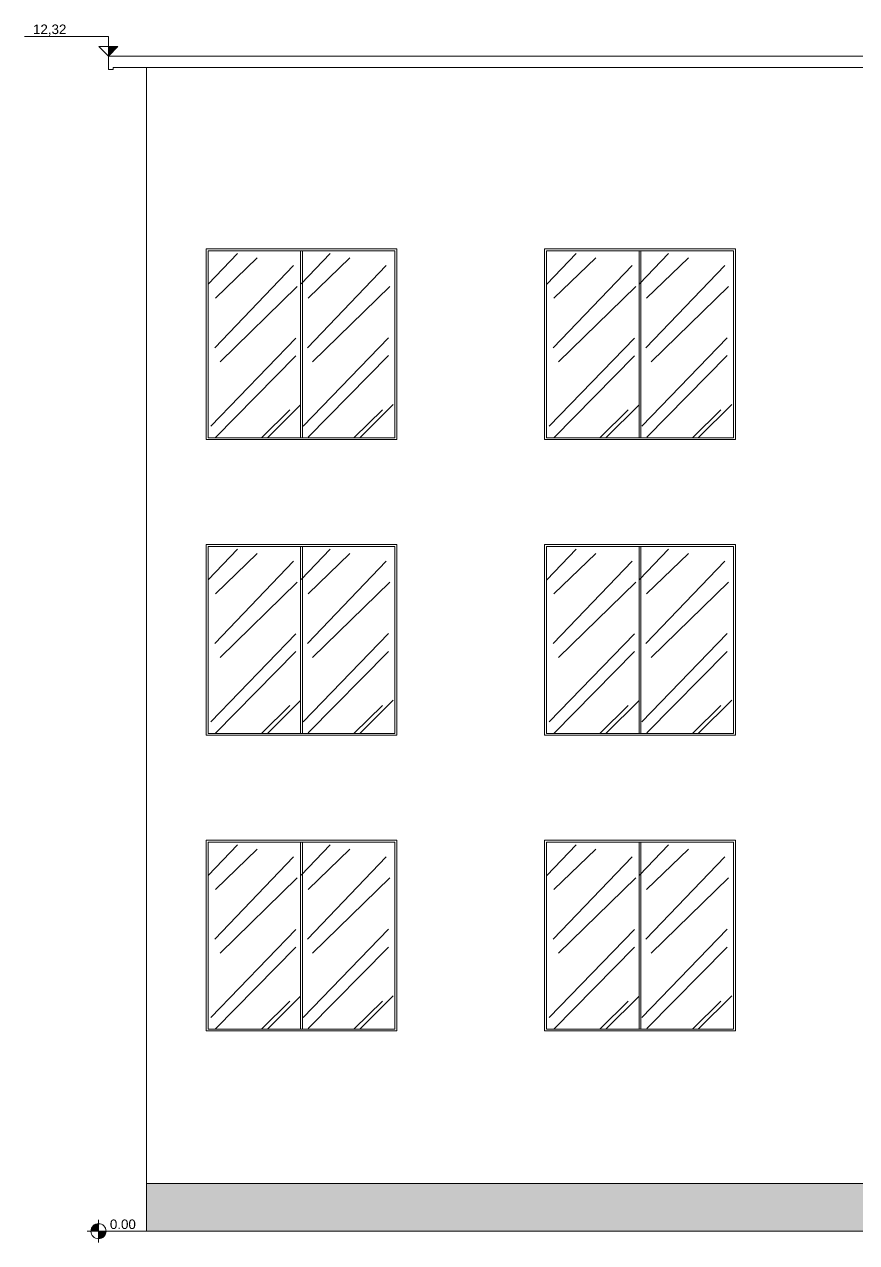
# Model space of a CAD drawing. Extents: x 0 to 11638, y -6007 to 0.
# Drawn here: x 11561.99 to 11570.72, y -5587.57 to -5574.79 of the extents above; entities that cross this region are included whole.
import ezdxf

# ---------------------------------------------------------------- set-up
doc = ezdxf.new("R2010")
doc.units = 0
doc.layers.get('0').update_dxf_attribs({"linetype": 'CONTINUOUS'})
doc.layers.add('ARQ - Cotas', color=1, linetype='CONTINUOUS')
doc.styles.add('ARIAL', font='arial.ttf')

msp = doc.modelspace()

# ---------------------------------------------------------------- hatches: boundary and pattern name
at = {"lineweight": 5}
h = msp.add_hatch(dxfattribs=at)
h.set_pattern_fill('GRAVEL', color=0, scale=0.065)
h.set_pattern_definition([(228.0127875, (8886.21192, -7591.636), (-13.208000001, -14.858999999), [0.2221189, -21.9898144]), (184.969741, (8886.06333, -7591.801106), (19.8119999922, 1.651000094), [0.3811631, -37.7351318]), (132.510447, (8885.6836, -7591.83413), (16.510000007, -18.1609999937), [0.268763, -26.6075698]), (267.273689, (8885.03971, -7592.246876), (1.6510000035, 33.0199999998), [0.3471029, -34.3631843]), (292.8336542, (8885.0232, -7592.593586), (-8.2550000007, 19.8119999997), [0.3403619, -33.695875]), (357.273689, (8885.15528, -7592.907276), (-33.0199999998, 1.6510000035), [0.3471029, -34.3631843]), (37.6942405, (8885.50199, -7592.923786), (-21.462999999, -16.5100000012), [0.4590259, -45.44352495]), (72.2553284, (8885.86521, -7592.643116), (11.5570000031, 36.321999999), [0.4333677, -42.9034168]), (121.4295656, (8885.99729, -7592.230366), (-13.2080000019, 21.4629999988), [0.34827845, -34.4796047]), (175.2363583, (8885.81568, -7591.93319), (18.161, -1.651000003), [0.3976136, -19.483059]), (222.3974378, (8885.41944, -7591.900166), (-19.8119999994, -18.1610000007), [0.51420065, -50.9059021]), (138.814075, (8886.6742, -7592.26339), (-11.556999999, 9.906000001), [0.17550295, -17.3748678]), (171.4692344, (8886.54212, -7592.147816), (21.4630000006, -3.3019999963), [0.3338933, -33.05551535]), (225, (8886.2119, -7592.0983), (-2e-16, -1.651), [0.2334861, -2.1013805]), (203.1985905, (8886.09635, -7591.90017), (8.255, 3.302), [0.12573686, -12.4479045]), (291.80141, (8885.98078, -7591.9497), (-1.651, 4.953), [0.17781765, -8.71308944]), (30.963757, (8886.04682, -7592.1148), (4.953, 3.302), [0.2888078, -9.3380938]), (161.565051, (8886.29447, -7591.9662), (3.302, -1.651), [0.20883664, -5.0120838]), (16.3895403, (8885.0232, -7591.9497), (16.51, 4.953), [0.2925572, -28.9632373]), (70.346176, (8885.30387, -7591.86715), (-6.6040000006, -18.1609999998), [0.2454393, -24.2984402]), (293.1985905, (8886.29447, -7591.636), (-3.302, 8.255), [0.2514721, -12.3221693]), (343.6104597, (8886.39353, -7591.86715), (-16.5100000003, 4.9529999988), [0.2925572, -28.9632373]), (339.443955, (8885.0232, -7592.97332), (-8.255, 3.302), [0.2821229, -13.8240273]), (294.7751406, (8885.28736, -7593.07238), (-8.25500001, 18.1609999955), [0.2363869, -23.4023357]), (66.8014095, (8886.31098, -7593.287), (3.302, 8.255), [0.2514721, -12.3221693]), (17.3540246, (8886.41004, -7593.05587), (-21.4629999996, -6.6040000014), [0.2767588, -27.3990444]), (69.443955, (8885.50199, -7593.287), (-3.302, -8.255), [0.1410614, -13.96508874]), (101.309932, (8886.21192, -7593.287), (-1.651, 6.604), [0.0841845, -8.3342967]), (165.963757, (8886.1954, -7593.20446), (4.953, -1.651), [0.3403619, -6.4668855]), (186.009006, (8885.86521, -7593.12191), (16.51, 1.6510000009), [0.31542355, -31.2268872]), (303.690068, (8886.0468, -7592.2634), (-1.651, 3.302), [0.2381105, -5.7146546]), (353.1572266, (8886.1789, -7592.461506), (28.0670000002, -3.3019999985), [0.4157119, -41.1554059]), (60.945396, (8886.59165, -7592.51104), (-6.604, -11.557), [0.16998036, -16.828105]), (90, (8886.6742, -7592.3624), (-1.651, 1.651), [0.09906, -1.55194]), (120.256437, (8885.83219, -7593.07238), (6.603999999, -11.5570000005), [0.2293635, -22.7070615]), (48.0127875, (8885.71662, -7592.87426), (13.208000001, 14.858999999), [0.4442379, -21.7676954]), (0, (8886.0138, -7592.544), (1.651, 1.651), [0.42926, -1.22174]), (325.3048465, (8886.44306, -7592.54406), (16.5100000063, -11.556999991), [0.2610462, -25.8435559]), (254.054604, (8886.65769, -7592.69265), (-1.651, -6.604), [0.2403889, -11.7790725]), (207.6459754, (8886.59165, -7592.923786), (-31.3690000012, -16.5099999978), [0.3913943, -38.7481019]), (175.4260787, (8886.24494, -7593.105396), (-21.463, 1.651), [0.41406915, -40.9928002])])
h.paths.add_polyline_path([(11573.824, -5586.948), (11563.274, -5586.948), (11563.274, -5587.448), (11573.824, -5587.448)])
h.paths.add_polyline_path([(11576.724, -5586.948), (11576.724, -5587.448), (11587.274, -5587.448), (11587.274, -5586.948)])
at = {"layer": 'ARQ - Cotas', "lineweight": 5, "ltscale": 0.001}
h = msp.add_hatch(color=256, dxfattribs=at)
h.dxf.hatch_style = 1
h.paths.add_polyline_path([(11562.874, -5575.028), (11562.874, -5575.128), (11562.974, -5575.028)])
h = msp.add_hatch(color=256, dxfattribs=at)
edge = h.paths.add_edge_path()
edge.add_arc((11562.771, -5587.448), 0.0794, 90, 180)
edge.add_line((11562.692, -5587.448), (11562.771, -5587.448))
edge.add_line((11562.771, -5587.448), (11562.771, -5587.369))
h = msp.add_hatch(color=256, dxfattribs=at)
edge = h.paths.add_edge_path()
edge.add_arc((11562.771, -5587.448), 0.0794, 270, 360)
edge.add_line((11562.851, -5587.448), (11562.771, -5587.448))
edge.add_line((11562.771, -5587.448), (11562.771, -5587.528))

# ---------------------------------------------------------------- linework, layer by layer
at = {"color": 0, "lineweight": 5}
for p, q in [((11562.874, -5575.248), (11562.874, -5575.128)), ((11562.874, -5575.128), (11573.974, -5575.128)), ((11562.874, -5575.248), (11562.874, -5575.268)), ((11562.874, -5575.268), (11562.904, -5575.268)), ((11562.904, -5575.268), (11562.924, -5575.268)), ((11563.274, -5575.248), (11562.924, -5575.248)), ((11562.924, -5575.268), (11562.924, -5575.248)), ((11563.274, -5575.248), (11573.974, -5575.248)), ((11565.899, -5577.148), (11563.899, -5577.148)), ((11565.899, -5577.148), (11563.899, -5577.148)), ((11565.899, -5577.148), (11563.899, -5577.148)), ((11563.899, -5577.148), (11563.899, -5579.148)), ((11565.879, -5577.168), (11563.919, -5577.168)), ((11563.919, -5577.168), (11563.919, -5579.128)), ((11563.922, -5577.517), (11564.228, -5577.198)), ((11564.889, -5579.128), (11564.889, -5577.168)), ((11564.894, -5577.516), (11565.199, -5577.197)), ((11564.909, -5579.128), (11564.909, -5577.168)), ((11565.879, -5579.128), (11565.879, -5577.168)), ((11565.899, -5579.148), (11565.899, -5577.148)), ((11569.449, -5577.148), (11567.449, -5577.148)), ((11569.449, -5577.148), (11567.449, -5577.148)), ((11567.449, -5579.148), (11567.449, -5577.148)), ((11567.449, -5577.148), (11569.449, -5577.148)), ((11569.449, -5577.148), (11567.449, -5577.148)), ((11569.449, -5577.148), (11567.449, -5577.148)), ((11569.449, -5577.148), (11567.449, -5577.148)), ((11567.449, -5577.148), (11567.449, -5579.148)), ((11569.429, -5577.168), (11567.469, -5577.168)), ((11567.469, -5577.168), (11567.469, -5579.128)), ((11567.472, -5577.517), (11567.778, -5577.198)), ((11568.439, -5579.128), (11568.439, -5577.168)), ((11568.444, -5577.516), (11568.749, -5577.197)), ((11568.459, -5579.128), (11568.459, -5577.168)), ((11569.429, -5579.128), (11569.429, -5577.168)), ((11569.449, -5577.148), (11569.449, -5579.148)), ((11569.449, -5579.148), (11569.449, -5577.148)), ((11563.989, -5578.186), (11564.816, -5577.324)), ((11563.997, -5577.666), (11564.436, -5577.242)), ((11564.961, -5578.185), (11565.787, -5577.323)), ((11564.968, -5577.665), (11565.407, -5577.241)), ((11567.539, -5578.186), (11568.366, -5577.324)), ((11567.547, -5577.666), (11567.986, -5577.242)), ((11568.511, -5578.185), (11569.337, -5577.323)), ((11568.518, -5577.665), (11568.957, -5577.241)), ((11564.045, -5578.334), (11564.855, -5577.543)), ((11565.016, -5578.333), (11565.826, -5577.542)), ((11567.595, -5578.334), (11568.405, -5577.543)), ((11568.566, -5578.333), (11569.376, -5577.542)), ((11563.947, -5579.008), (11564.841, -5578.083)), ((11564.918, -5579.007), (11565.812, -5578.082)), ((11567.497, -5579.008), (11568.391, -5578.083)), ((11568.468, -5579.007), (11569.362, -5578.082)), ((11563.998, -5579.126), (11564.841, -5578.269)), ((11564.969, -5579.124), (11565.812, -5578.268)), ((11567.548, -5579.126), (11568.391, -5578.269)), ((11568.519, -5579.124), (11569.362, -5578.268)), ((11564.482, -5579.127), (11564.776, -5578.837)), ((11564.542, -5579.128), (11564.89, -5578.782)), ((11565.453, -5579.126), (11565.747, -5578.836)), ((11565.513, -5579.127), (11565.861, -5578.781)), ((11568.032, -5579.127), (11568.326, -5578.837)), ((11568.092, -5579.128), (11568.44, -5578.782)), ((11569.003, -5579.126), (11569.297, -5578.836)), ((11569.063, -5579.127), (11569.411, -5578.781)), ((11563.899, -5579.148), (11565.899, -5579.148)), ((11563.899, -5579.148), (11565.899, -5579.148)), ((11563.899, -5579.148), (11565.899, -5579.148)), ((11563.919, -5579.128), (11565.879, -5579.128)), ((11567.449, -5579.148), (11569.449, -5579.148)), ((11567.449, -5579.148), (11569.449, -5579.148)), ((11567.449, -5579.148), (11568.549, -5579.148)), ((11568.449, -5579.148), (11567.449, -5579.148)), ((11567.449, -5579.148), (11569.449, -5579.148)), ((11567.449, -5579.148), (11569.449, -5579.148)), ((11567.449, -5579.148), (11569.449, -5579.148)), ((11567.469, -5579.128), (11569.429, -5579.128)), ((11568.549, -5579.148), (11568.449, -5579.148)), ((11565.899, -5580.248), (11563.899, -5580.248)), ((11565.899, -5580.248), (11563.899, -5580.248)), ((11565.899, -5580.248), (11563.899, -5580.248)), ((11563.899, -5580.248), (11563.899, -5582.248)), ((11565.899, -5580.248), (11563.899, -5580.248)), ((11565.899, -5580.248), (11563.899, -5580.248)), ((11565.899, -5580.248), (11563.899, -5580.248)), ((11563.899, -5580.248), (11563.899, -5582.248)), ((11565.879, -5580.268), (11563.919, -5580.268)), ((11563.919, -5580.268), (11563.919, -5582.228)), ((11564.889, -5582.228), (11564.889, -5580.268)), ((11564.909, -5582.228), (11564.909, -5580.268)), ((11565.879, -5582.228), (11565.879, -5580.268)), ((11565.899, -5582.248), (11565.899, -5580.248)), ((11565.899, -5582.248), (11565.899, -5580.248)), ((11569.449, -5580.248), (11567.449, -5580.248)), ((11569.449, -5580.248), (11567.449, -5580.248)), ((11567.449, -5582.248), (11567.449, -5580.248)), ((11567.449, -5580.248), (11569.449, -5580.248)), ((11569.449, -5580.248), (11567.449, -5580.248)), ((11569.449, -5580.248), (11567.449, -5580.248)), ((11569.449, -5580.248), (11567.449, -5580.248)), ((11567.449, -5580.248), (11567.449, -5582.248)), ((11569.429, -5580.268), (11567.469, -5580.268)), ((11567.469, -5580.268), (11567.469, -5582.228)), ((11568.439, -5582.228), (11568.439, -5580.268)), ((11568.459, -5582.228), (11568.459, -5580.268)), ((11569.429, -5582.228), (11569.429, -5580.268)), ((11569.449, -5580.248), (11569.449, -5582.248)), ((11569.449, -5582.248), (11569.449, -5580.248)), ((11563.922, -5580.617), (11564.228, -5580.298)), ((11563.997, -5580.766), (11564.436, -5580.342)), ((11564.894, -5580.616), (11565.199, -5580.297)), ((11564.968, -5580.765), (11565.407, -5580.341)), ((11567.472, -5580.617), (11567.778, -5580.298)), ((11567.547, -5580.766), (11567.986, -5580.342)), ((11568.444, -5580.616), (11568.749, -5580.297)), ((11568.518, -5580.765), (11568.957, -5580.341)), ((11563.989, -5581.286), (11564.816, -5580.424)), ((11564.961, -5581.285), (11565.787, -5580.423)), ((11567.539, -5581.286), (11568.366, -5580.424)), ((11568.511, -5581.285), (11569.337, -5580.423)), ((11564.045, -5581.434), (11564.855, -5580.643)), ((11565.016, -5581.433), (11565.826, -5580.642)), ((11567.595, -5581.434), (11568.405, -5580.643)), ((11568.566, -5581.433), (11569.376, -5580.642)), ((11563.947, -5582.108), (11564.841, -5581.183)), ((11564.918, -5582.107), (11565.812, -5581.182)), ((11567.497, -5582.108), (11568.391, -5581.183)), ((11568.468, -5582.107), (11569.362, -5581.182)), ((11563.998, -5582.226), (11564.841, -5581.369)), ((11564.969, -5582.224), (11565.812, -5581.368)), ((11567.548, -5582.226), (11568.391, -5581.369)), ((11568.519, -5582.224), (11569.362, -5581.368)), ((11564.482, -5582.227), (11564.776, -5581.937)), ((11564.542, -5582.228), (11564.89, -5581.882)), ((11565.453, -5582.226), (11565.747, -5581.936)), ((11565.513, -5582.227), (11565.861, -5581.881)), ((11568.032, -5582.227), (11568.326, -5581.937)), ((11568.092, -5582.228), (11568.44, -5581.882)), ((11569.003, -5582.226), (11569.297, -5581.936)), ((11569.063, -5582.227), (11569.411, -5581.881)), ((11563.899, -5582.248), (11565.899, -5582.248)), ((11563.899, -5582.248), (11565.899, -5582.248)), ((11563.899, -5582.248), (11565.899, -5582.248)), ((11563.899, -5582.248), (11565.899, -5582.248)), ((11563.899, -5582.248), (11565.899, -5582.248)), ((11563.899, -5582.248), (11565.899, -5582.248)), ((11563.919, -5582.228), (11565.879, -5582.228)), ((11567.449, -5582.248), (11569.449, -5582.248)), ((11567.449, -5582.248), (11569.449, -5582.248)), ((11567.449, -5582.248), (11568.549, -5582.248)), ((11568.449, -5582.248), (11567.449, -5582.248)), ((11567.449, -5582.248), (11569.449, -5582.248)), ((11567.449, -5582.248), (11569.449, -5582.248)), ((11567.449, -5582.248), (11569.449, -5582.248)), ((11567.469, -5582.228), (11569.429, -5582.228)), ((11568.549, -5582.248), (11568.449, -5582.248)), ((11565.899, -5583.348), (11563.899, -5583.348)), ((11565.899, -5583.348), (11563.899, -5583.348)), ((11563.899, -5583.348), (11563.899, -5585.348)), ((11565.899, -5583.348), (11563.899, -5583.348)), ((11565.899, -5583.348), (11563.899, -5583.348)), ((11565.899, -5583.348), (11563.899, -5583.348)), ((11563.899, -5583.348), (11563.899, -5585.348)), ((11565.879, -5583.368), (11563.919, -5583.368)), ((11563.919, -5583.368), (11563.919, -5585.328)), ((11563.922, -5583.717), (11564.228, -5583.398)), ((11563.997, -5583.866), (11564.436, -5583.442)), ((11564.889, -5585.328), (11564.889, -5583.368)), ((11564.894, -5583.716), (11565.199, -5583.397)), ((11564.909, -5585.328), (11564.909, -5583.368)), ((11564.968, -5583.865), (11565.407, -5583.441)), ((11565.879, -5585.328), (11565.879, -5583.368)), ((11565.899, -5585.348), (11565.899, -5583.348)), ((11565.899, -5585.348), (11565.899, -5583.348)), ((11569.449, -5583.348), (11567.449, -5583.348)), ((11567.449, -5585.348), (11567.449, -5583.348)), ((11567.449, -5583.348), (11569.449, -5583.348)), ((11569.449, -5583.348), (11567.449, -5583.348)), ((11569.449, -5583.348), (11567.449, -5583.348)), ((11569.449, -5583.348), (11567.449, -5583.348)), ((11567.449, -5583.348), (11567.449, -5585.348)), ((11569.429, -5583.368), (11567.469, -5583.368)), ((11567.469, -5583.368), (11567.469, -5585.328)), ((11567.472, -5583.717), (11567.778, -5583.398)), ((11567.547, -5583.866), (11567.986, -5583.442)), ((11568.439, -5585.328), (11568.439, -5583.368)), ((11568.444, -5583.716), (11568.749, -5583.397)), ((11568.459, -5585.328), (11568.459, -5583.368)), ((11568.518, -5583.865), (11568.957, -5583.441)), ((11569.429, -5585.328), (11569.429, -5583.368)), ((11569.449, -5583.348), (11569.449, -5585.348)), ((11569.449, -5585.348), (11569.449, -5583.348)), ((11563.989, -5584.386), (11564.816, -5583.524)), ((11564.961, -5584.385), (11565.787, -5583.523)), ((11567.539, -5584.386), (11568.366, -5583.524)), ((11568.511, -5584.385), (11569.337, -5583.523)), ((11564.045, -5584.534), (11564.855, -5583.743)), ((11565.016, -5584.533), (11565.826, -5583.742)), ((11567.595, -5584.534), (11568.405, -5583.743)), ((11568.566, -5584.533), (11569.376, -5583.742)), ((11563.947, -5585.208), (11564.841, -5584.283)), ((11564.918, -5585.207), (11565.812, -5584.282)), ((11567.497, -5585.208), (11568.391, -5584.283)), ((11568.468, -5585.207), (11569.362, -5584.282)), ((11563.998, -5585.326), (11564.841, -5584.469)), ((11564.969, -5585.324), (11565.812, -5584.468)), ((11567.548, -5585.326), (11568.391, -5584.469)), ((11568.519, -5585.324), (11569.362, -5584.468)), ((11564.542, -5585.328), (11564.89, -5584.982)), ((11565.513, -5585.327), (11565.861, -5584.981)), ((11568.092, -5585.328), (11568.44, -5584.982)), ((11569.063, -5585.327), (11569.411, -5584.981)), ((11564.482, -5585.327), (11564.776, -5585.037)), ((11565.453, -5585.326), (11565.747, -5585.036)), ((11568.032, -5585.327), (11568.326, -5585.037)), ((11569.003, -5585.326), (11569.297, -5585.036)), ((11563.899, -5585.348), (11565.899, -5585.348)), ((11563.899, -5585.348), (11565.899, -5585.348)), ((11563.899, -5585.348), (11565.899, -5585.348)), ((11563.899, -5585.348), (11565.899, -5585.348)), ((11563.899, -5585.348), (11565.899, -5585.348)), ((11563.919, -5585.328), (11565.879, -5585.328)), ((11567.449, -5585.348), (11569.449, -5585.348)), ((11567.449, -5585.348), (11568.549, -5585.348)), ((11568.449, -5585.348), (11567.449, -5585.348)), ((11567.449, -5585.348), (11569.449, -5585.348)), ((11567.449, -5585.348), (11569.449, -5585.348)), ((11567.449, -5585.348), (11569.449, -5585.348)), ((11567.469, -5585.328), (11569.429, -5585.328)), ((11568.549, -5585.348), (11568.449, -5585.348)), ((11563.274, -5586.948), (11573.824, -5586.948)), ((11563.274, -5587.448), (11587.274, -5587.448))]:
    msp.add_line(p, q, dxfattribs=at)
at = {"color": 0, "lineweight": 5, "ltscale": 0.05}
msp.add_line((11563.274, -5587.448), (11563.274, -5575.248), dxfattribs=at)
at = {"layer": 'ARQ - Cotas', "lineweight": 5, "ltscale": 0.001}
for p, q in [((11561.993, -5574.922), (11562.874, -5574.922)), ((11562.874, -5575.028), (11562.774, -5575.028)), ((11562.874, -5575.128), (11562.774, -5575.028)), ((11562.874, -5574.922), (11562.874, -5575.028)), ((11562.974, -5575.028), (11562.874, -5575.028)), ((11562.874, -5575.128), (11562.874, -5575.028)), ((11562.874, -5575.128), (11562.974, -5575.028)), ((11562.771, -5587.567), (11562.771, -5587.329)), ((11562.652, -5587.448), (11562.89, -5587.448)), ((11562.851, -5587.448), (11563.274, -5587.448))]:
    msp.add_line(p, q, dxfattribs=at)
for start, end in [(90, 180), (270, 0)]:
    msp.add_arc((11562.771, -5587.448), 0.0794, start, end, dxfattribs=at)
msp.add_ellipse((11562.771, -5587.448), major_axis=(0.0794, 0), ratio=1, dxfattribs=at)

# ---------------------------------------------------------------- texts
at = {"layer": 'ARQ - Cotas', "lineweight": 5, "ltscale": 0.001, "char_height": 0.1, "attachment_point": 7, "line_spacing_factor": 0.970891, "style": 'ARIAL'}
for s, insert in [('12,32', (11562.084, -5574.915)), ('0.00', (11562.89, -5587.426))]:
    msp.add_mtext(s, dxfattribs=dict(at, insert=insert))

doc.saveas('drawing.dxf')
